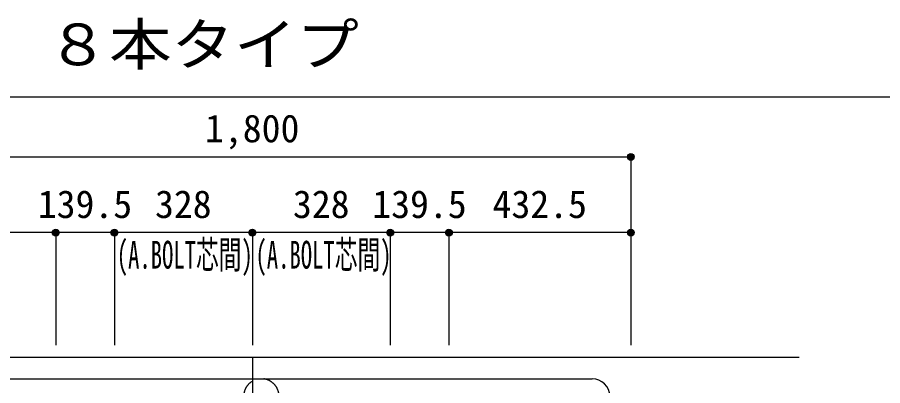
# Model space of a CAD drawing. Units: millimetres at full size, sheet at 1:30. Extents: x -5973 to 5954, y -4195 to 4201.
# Drawn here: x -6 to 2051, y -909 to -33 of the extents above; entities that cross this region are included whole.
import ezdxf
from ezdxf.enums import TextEntityAlignment as Align

# ---------------------------------------------------------------- set-up
doc = ezdxf.new("R2010")
doc.units = ezdxf.units.MM
doc.header["$LTSCALE"] = 30
doc.header["$PDMODE"] = 32
doc.header["$PDSIZE"] = 15
doc.linetypes.add('CHAIN1', pattern=[8, 5, -1, 1, -1])
doc.linetypes.add('DASHED2', pattern=[3, 2, -1])
for name, color, linetype in [('0-1_躯体線', 2, 'Continuous'), ('0-4_フープ筋', 7, 'Continuous'), ('0-7_文字', 4, 'Continuous'), ('0-C', 7, 'DASHED2'), ('0-D_寸法', 4, 'Continuous'), ('6-7_文字', 7, 'Continuous'), ('F-0_枠', 6, 'Continuous')]:
    doc.layers.add(name, color=color, linetype=linetype)
doc.styles.add('ＭＳ ゴシック', font='')
doc.styles.get('ＭＳ ゴシック').set_extended_font_data('MS Gothic')

msp = doc.modelspace()

# ---------------------------------------------------------------- linework, layer by layer
at = {"layer": '0-1_躯体線'}
msp.add_line((1852.44, -842.16), (-347.56, -842.16), dxfattribs=at)
at = {"layer": '0-4_フープ筋'}
msp.add_line((-255.56, -892.16), (1360.44, -892.16), dxfattribs=at)
msp.add_arc((1360.44, -934.16), 42, 0, 90, dxfattribs=at)
at = {"layer": '0-C'}
msp.add_arc((573.94, -934.16), 42, 0, 180, dxfattribs=at)
at = {"layer": '0-D_寸法'}
for p, q in [((-347.56, -365.12), (1452.44, -365.12)), ((-347.56, -365.12), (1452.44, -365.12)), ((1452.44, -365.12), (1452.44, -545.12)), ((84.94, -545.12), (-347.56, -545.12)), ((224.44, -545.12), (84.94, -545.12)), ((84.94, -545.12), (84.94, -812.16)), ((552.44, -545.12), (224.44, -545.12)), ((224.44, -545.12), (224.44, -812.16)), ((880.44, -545.12), (552.44, -545.12)), ((552.44, -545.12), (552.44, -812.16)), ((1019.94, -545.12), (880.44, -545.12)), ((880.44, -545.12), (880.44, -812.16)), ((1452.44, -545.12), (1019.94, -545.12)), ((1019.94, -545.12), (1019.94, -812.16)), ((1452.44, -545.12), (1452.44, -812.16))]:
    msp.add_line(p, q, dxfattribs=at)
at = {"layer": '0-D_寸法', "linetype": 'CHAIN1'}
msp.add_line((552.44, -842.16), (552.44, -3042.16), dxfattribs=at)
at = {"layer": '0-D_寸法'}
for centre, radius in [((1452.44, -365.12), 8), ((1452.44, -365.12), 7.2), ((1452.44, -365.12), 6.4), ((1452.44, -365.12), 5.6), ((1452.44, -365.12), 4.8), ((1452.44, -365.12), 4), ((1452.44, -365.12), 3.2), ((1452.44, -365.12), 2.4), ((1452.44, -365.12), 1.6), ((1452.44, -365.12), 0.8), ((84.94, -545.12), 8), ((84.94, -545.12), 7.2), ((84.94, -545.12), 6.4), ((84.94, -545.12), 5.6), ((84.94, -545.12), 4.8), ((84.94, -545.12), 4), ((84.94, -545.12), 3.2), ((84.94, -545.12), 2.4), ((84.94, -545.12), 1.6), ((84.94, -545.12), 0.8), ((224.44, -545.12), 8), ((224.44, -545.12), 7.2), ((224.44, -545.12), 6.4), ((224.44, -545.12), 5.6), ((224.44, -545.12), 4.8), ((224.44, -545.12), 4), ((224.44, -545.12), 3.2), ((224.44, -545.12), 2.4), ((224.44, -545.12), 1.6), ((224.44, -545.12), 0.8), ((552.44, -545.12), 8), ((552.44, -545.12), 7.2), ((552.44, -545.12), 6.4), ((552.44, -545.12), 5.6), ((552.44, -545.12), 4.8), ((552.44, -545.12), 4), ((552.44, -545.12), 3.2), ((552.44, -545.12), 2.4), ((552.44, -545.12), 1.6), ((552.44, -545.12), 0.8), ((880.44, -545.12), 8), ((880.44, -545.12), 7.2), ((880.44, -545.12), 6.4), ((880.44, -545.12), 5.6), ((880.44, -545.12), 4.8), ((880.44, -545.12), 4), ((880.44, -545.12), 3.2), ((880.44, -545.12), 2.4), ((880.44, -545.12), 1.6), ((880.44, -545.12), 0.8), ((1019.94, -545.12), 8), ((1019.94, -545.12), 7.2), ((1019.94, -545.12), 6.4), ((1019.94, -545.12), 5.6), ((1019.94, -545.12), 4.8), ((1019.94, -545.12), 4), ((1019.94, -545.12), 3.2), ((1019.94, -545.12), 2.4), ((1019.94, -545.12), 1.6), ((1019.94, -545.12), 0.8), ((1452.44, -545.12), 8), ((1452.44, -545.12), 7.2), ((1452.44, -545.12), 6.4), ((1452.44, -545.12), 5.6), ((1452.44, -545.12), 4.8), ((1452.44, -545.12), 4), ((1452.44, -545.12), 3.2), ((1452.44, -545.12), 2.4), ((1452.44, -545.12), 1.6), ((1452.44, -545.12), 0.8)]:
    msp.add_circle(centre, radius, dxfattribs=at)
at = {"layer": '0-D_寸法', "color": 7}
for p in [(1452.44, -365.12), (84.94, -545.12), (84.94, -545.12), (224.44, -545.12), (224.44, -545.12), (552.44, -545.12), (552.44, -545.12), (880.44, -545.12), (880.44, -545.12), (1019.94, -545.12), (1019.94, -545.12), (1452.44, -545.12), (1452.44, -545.12)]:
    msp.add_point(p, dxfattribs=at)
at = {"layer": 'F-0_枠', "color": 2}
msp.add_line((-5972.88, -222.05), (3723.6, -222.05), dxfattribs=at)

# ---------------------------------------------------------------- texts
at = {"layer": '0-7_文字', "style": 'ＭＳ ゴシック', "width": 0.6}
for p in [(229.99, -650.34), (559.88, -650.34)]:
    msp.add_text('(A.BOLT芯間)', height=65.98, dxfattribs=at).set_placement(p, align=Align.BOTTOM_LEFT)
at = {"layer": '0-D_寸法', "style": 'ＭＳ ゴシック'}
for s, p in [('1,800', (439.94, -350.12)), ('139.5', (42.19, -530.12)), ('328', (320.94, -530.12)), ('328', (648.94, -530.12)), ('139.5', (837.69, -530.12)), ('432.5', (1123.69, -530.12))]:
    msp.add_text(s, height=65.98, dxfattribs=at).set_placement(p, align=Align.BOTTOM_LEFT)
at = {"layer": '6-7_文字', "color": 2, "style": 'ＭＳ ゴシック', "width": 1.1}
msp.add_text('\u3000\u3000基礎梁主筋\u3000８本タイプ', height=98.97, dxfattribs=at).set_placement((-1124.64, -177.05), align=Align.BOTTOM_LEFT)

doc.saveas('drawing.dxf')
